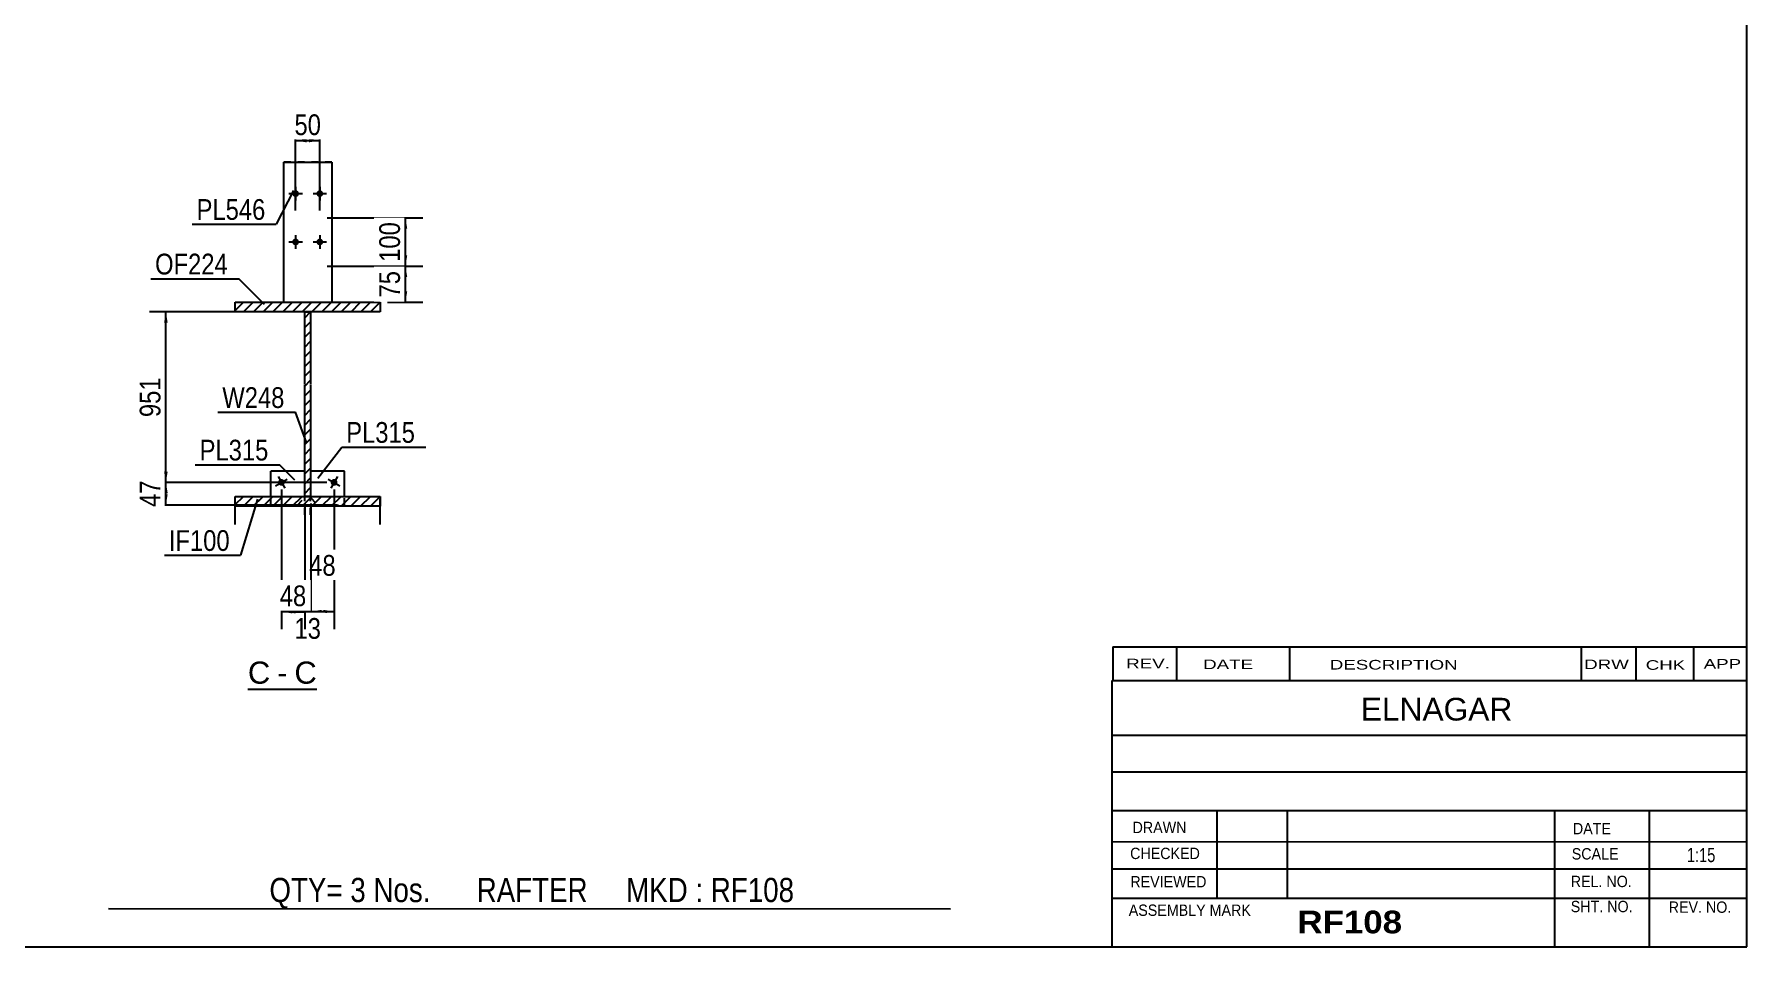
# Model space of a CAD drawing. Header units: millimetres. Extents: x -351 to 51, y -184 to 93.
# Drawn here: x -185.3 to 51, y -184 to -58 of the extents above; entities that cross this region are included whole.
import ezdxf

# ---------------------------------------------------------------- set-up
doc = ezdxf.new("R2010")
doc.units = ezdxf.units.MM
doc.linetypes.add('DXK_LINE_DOT1', pattern=[1.8814, 0.9407, -0.9407])
doc.styles.add('Arial', font='ARIAL.TTF', dxfattribs={"height": 0.2})
doc.styles.add('Arial Bold', font='ARIALBD.TTF', dxfattribs={"height": 0.2})
doc.styles.add('Arial Narrow', font='ARIALN.TTF', dxfattribs={"height": 0.2})

# ---------------------------------------------------------------- blocks, each defined once
blk = doc.blocks.new('Unknown-623384917-1210')
at = {"color": 5, "linetype": 'Continuous'}
for p, q in [((51.03, -183.96), (51.03, 93.04)), ((-348.97, -183.96), (51.03, -183.96))]:
    blk.add_line(p, q, dxfattribs=at)
blk = doc.blocks.new('Unknown-623384917-14 - 2801')
at = {"color": 7, "linetype": 'Continuous'}
blk.add_line((-155.83, -148.41), (-146.33, -148.41), dxfattribs=at)
at = {"color": 0, "linetype": 'Continuous'}
blk.add_wipeout([(-152.75, -147.66), (-152.75, -144.46), (-155.83, -144.46), (-155.83, -147.66)], dxfattribs=at)
blk.add_wipeout([(-150.37, -147.66), (-150.37, -144.46), (-151.79, -144.46), (-151.79, -147.66)], dxfattribs=at)
at = {"color": 96, "linetype": 'Continuous', "style": 'Arial'}
blk.add_text('C', height=3.06, dxfattribs=at).set_placement((-155.83, -147.66))
at = {"color": 0, "linetype": 'Continuous'}
blk.add_wipeout([(-146.33, -147.66), (-146.33, -144.46), (-149.41, -144.46), (-149.41, -147.66)], dxfattribs=at)
at = {"color": 96, "linetype": 'Continuous', "style": 'Arial'}
for s, p in [('-', (-151.79, -147.66)), ('C', (-149.41, -147.66))]:
    blk.add_text(s, height=3.06, dxfattribs=at).set_placement(p)
blk = doc.blocks.new('Bolt-623384917-2827 - 2801')
at = {"linetype": 'Continuous'}
for points in [[(-148.77, -80.02, -1), (-149.71, -80.02, -1)], [(-145.44, -80.02, -1), (-146.37, -80.02, -1)], [(-148.77, -86.69, -1), (-149.71, -86.69, -1)], [(-145.44, -86.69, -1), (-146.37, -86.69, -1)]]:
    blk.add_hatch(color=3, dxfattribs=at).paths.add_polyline_path(points)
at = {"color": 3, "linetype": 'Continuous'}
for p, q in [((-150.17, -80.02), (-148.31, -80.02)), ((-149.24, -79.09), (-149.24, -80.95)), ((-146.84, -80.02), (-144.97, -80.02)), ((-145.91, -79.09), (-145.91, -80.95)), ((-150.17, -86.69), (-148.31, -86.69)), ((-149.24, -85.75), (-149.24, -87.62)), ((-146.84, -86.69), (-144.97, -86.69)), ((-145.91, -85.75), (-145.91, -87.62))]:
    blk.add_line(p, q, dxfattribs=at)
blk = doc.blocks.new('Part-623384917-2812 - 2801')
at = {"linetype": 'Continuous'}
h = blk.add_hatch(dxfattribs=at)
h.set_pattern_fill('', scale=0.3, style=0, pattern_type=0)
h.set_pattern_definition([(45, (-137.5722, -121.7956), (-0.67352, 0.67352), [])])
h.paths.add_polyline_path([(-137.57, -123.15), (-137.57, -121.8), (-157.57, -121.8), (-157.57, -123.15)])
at = {"color": 7, "linetype": 'DXK_LINE_DOT1'}
for p, q in [((-157.57, -123.15), (-157.57, -121.8)), ((-137.57, -123.15), (-137.57, -121.8))]:
    blk.add_line(p, q, dxfattribs=at)
at = {"color": 2, "linetype": 'Continuous'}
for p, q in [((-157.57, -123.15), (-157.57, -121.8)), ((-157.57, -121.8), (-137.57, -121.8)), ((-137.57, -121.8), (-137.57, -123.15)), ((-157.57, -125.68), (-157.57, -123.15)), ((-137.57, -123.15), (-157.57, -123.15)), ((-137.57, -125.68), (-137.57, -123.15))]:
    blk.add_line(p, q, dxfattribs=at)
blk = doc.blocks.new('Part-623384917-2818 - 2801')
at = {"linetype": 'Continuous'}
h = blk.add_hatch(dxfattribs=at)
h.set_pattern_fill('', scale=0.3, style=0, pattern_type=0)
h.set_pattern_definition([(45, (-147.1722, -96.3535), (-0.67352, 0.67352), [])])
h.paths.add_polyline_path([(-147.17, -121.8), (-147.17, -96.35), (-147.97, -96.35), (-147.97, -121.8)])
at = {"color": 2, "linetype": 'Continuous'}
for p, q in [((-147.97, -106.35), (-147.97, -96.35)), ((-147.97, -96.35), (-147.17, -96.35)), ((-147.17, -96.35), (-147.17, -106.35)), ((-147.97, -121.8), (-147.97, -106.45)), ((-147.17, -106.45), (-147.17, -121.8)), ((-147.17, -121.8), (-147.97, -121.8))]:
    blk.add_line(p, q, dxfattribs=at)
at = {"color": 7, "linetype": 'DXK_LINE_DOT1'}
for p, q in [((-147.97, -124.33), (-147.97, -121.8)), ((-147.17, -124.33), (-147.17, -121.8))]:
    blk.add_line(p, q, dxfattribs=at)
blk = doc.blocks.new('Part-623384917-2884 - 2801')
at = {"color": 2, "linetype": 'Continuous'}
for p, q in [((-142.49, -118.34), (-147.15, -118.34)), ((-147.15, -121.8), (-147.15, -118.34)), ((-142.49, -121.8), (-142.49, -118.34))]:
    blk.add_line(p, q, dxfattribs=at)
at = {"color": 7, "linetype": 'DXK_LINE_DOT1'}
for p, q in [((-142.49, -118.34), (-147.15, -118.34)), ((-147.15, -122.01), (-147.15, -121.8)), ((-147.15, -122.01), (-146.15, -123.01)), ((-142.49, -123.01), (-142.49, -121.8)), ((-146.15, -123.01), (-142.49, -123.01))]:
    blk.add_line(p, q, dxfattribs=at)
blk = doc.blocks.new('Part-623384917-2824 - 2801')
at = {"linetype": 'Continuous'}
h = blk.add_hatch(dxfattribs=at)
h.set_pattern_fill('', scale=0.3, style=0, pattern_type=0)
h.set_pattern_definition([(45, (-137.5722, -95.0202), (-0.67352, 0.67352), [])])
h.paths.add_polyline_path([(-137.57, -96.35), (-137.57, -95.02), (-157.57, -95.02), (-157.57, -96.35)])
at = {"color": 2, "linetype": 'Continuous'}
for p, q in [((-157.57, -96.35), (-157.57, -95.02)), ((-157.57, -95.02), (-137.57, -95.02)), ((-137.57, -96.35), (-157.57, -96.35)), ((-137.57, -95.02), (-137.57, -96.35))]:
    blk.add_line(p, q, dxfattribs=at)
blk = doc.blocks.new('Bolt-623384917-2848 - 2801')
at = {"linetype": 'Continuous'}
blk.add_hatch(color=3, dxfattribs=at).paths.add_polyline_path([(-150.8, -119.64, -1), (-151.61, -120.1, -1)])
at = {"color": 3, "linetype": 'Continuous'}
for p, q in [((-152.02, -120.33), (-150.39, -119.41)), ((-151.67, -119.06), (-150.75, -120.69))]:
    blk.add_line(p, q, dxfattribs=at)
blk = doc.blocks.new('Part-623384917-2879 - 2801')
at = {"color": 2, "linetype": 'Continuous'}
for p, q in [((-147.99, -118.34), (-152.66, -118.34)), ((-152.66, -121.8), (-152.66, -118.34)), ((-147.99, -121.8), (-147.99, -118.34))]:
    blk.add_line(p, q, dxfattribs=at)
at = {"color": 7, "linetype": 'DXK_LINE_DOT1'}
for p, q in [((-147.99, -118.34), (-152.66, -118.34)), ((-152.66, -123.01), (-152.66, -121.8)), ((-148.99, -123.01), (-147.99, -122.01)), ((-147.99, -122.01), (-147.99, -121.8)), ((-152.66, -123.01), (-148.99, -123.01))]:
    blk.add_line(p, q, dxfattribs=at)
blk = doc.blocks.new('Part-623384917-2892 - 2801')
at = {"color": 2, "linetype": 'Continuous'}
for p, q in [((-150.91, -75.69), (-150.91, -95.02)), ((-150.91, -75.69), (-144.24, -75.69)), ((-144.24, -75.69), (-144.24, -95.02))]:
    blk.add_line(p, q, dxfattribs=at)
at = {"color": 7, "linetype": 'DXK_LINE_DOT1'}
for p, q in [((-144.24, -75.69), (-150.91, -75.69)), ((-150.91, -95.02), (-144.24, -95.02))]:
    blk.add_line(p, q, dxfattribs=at)
blk = doc.blocks.new('Bolt-623384917-2897 - 2801')
at = {"linetype": 'Continuous'}
blk.add_hatch(color=3, dxfattribs=at).paths.add_polyline_path([(-143.53, -120.1, -1), (-144.34, -119.64, -1)])
at = {"color": 3, "linetype": 'Continuous'}
for p, q in [((-144.75, -119.41), (-143.13, -120.33)), ((-143.48, -119.06), (-144.4, -120.69))]:
    blk.add_line(p, q, dxfattribs=at)
blk = doc.blocks.new('StraightDimension-623384917-6732 - 2801')
at = {"linetype": 'Continuous'}
for points in [[(-145.65, -137.96), (-147.15, -137.71), (-145.65, -137.46)], [(-145.44, -137.46), (-143.94, -137.71), (-145.44, -137.96)]]:
    blk.add_hatch(color=7, dxfattribs=at).paths.add_polyline_path(points)
at = {"color": 7, "linetype": 'Continuous'}
for p, q in [((-147.15, -122.8), (-147.15, -140.11)), ((-143.94, -120.87), (-143.94, -140.11)), ((-147.15, -137.71), (-143.94, -137.71))]:
    blk.add_line(p, q, dxfattribs=at)
at = {"color": 0}
blk.add_wipeout([(-143.12, -133.36), (-143.12, -129.16), (-147.97, -129.16), (-147.97, -133.36)], dxfattribs=at)
at = {"color": 3, "style": 'Arial Narrow'}
blk.add_text('48', height=2.863, dxfattribs=at).set_placement((-147.37, -132.76))
blk = doc.blocks.new('StraightDimension-623384917-2956 - 2801')
at = {"linetype": 'Continuous'}
for points in [[(-147.74, -72.94), (-149.24, -72.69), (-147.74, -72.44)], [(-147.41, -72.44), (-145.91, -72.69), (-147.41, -72.94)]]:
    blk.add_hatch(color=7, dxfattribs=at).paths.add_polyline_path(points)
at = {"color": 7, "linetype": 'Continuous'}
for p, q in [((-149.24, -82.35), (-149.24, -70.44)), ((-145.91, -82.35), (-145.91, -70.44)), ((-149.24, -72.69), (-145.91, -72.69))]:
    blk.add_line(p, q, dxfattribs=at)
at = {"color": 0}
blk.add_wipeout([(-145.14, -72.54), (-145.14, -68.34), (-150, -68.34), (-150, -72.54)], dxfattribs=at)
at = {"color": 3, "style": 'Arial Narrow'}
blk.add_text('50', height=2.863, dxfattribs=at).set_placement((-149.4, -71.94))
blk = doc.blocks.new('StraightDimension-623384917-2935 - 2801')
at = {"linetype": 'Continuous'}
for points in [[(-134.34, -84.85), (-134.09, -83.35), (-133.84, -84.85)], [(-133.84, -88.52), (-134.09, -90.02), (-134.34, -88.52)]]:
    blk.add_hatch(color=7, dxfattribs=at).paths.add_polyline_path(points)
at = {"color": 7, "linetype": 'Continuous'}
for p, q in [((-144.91, -83.35), (-131.69, -83.35)), ((-134.09, -90.02), (-134.09, -83.35)), ((-144.91, -90.02), (-131.69, -90.02))]:
    blk.add_line(p, q, dxfattribs=at)
at = {"color": 0}
blk.add_wipeout([(-134.24, -83.34), (-138.44, -83.34), (-138.44, -90.03), (-134.24, -90.03)], dxfattribs=at)
at = {"color": 3, "style": 'Arial Narrow'}
blk.add_text('100', height=2.863, rotation=90.0002, dxfattribs=at).set_placement((-134.84, -89.43))
blk = doc.blocks.new('StraightDimension-623384917-2945 - 2801')
at = {"linetype": 'Continuous'}
for points in [[(-134.34, -91.52), (-134.09, -90.02), (-133.84, -91.52)], [(-133.84, -93.52), (-134.09, -95.02), (-134.34, -93.52)]]:
    blk.add_hatch(color=7, dxfattribs=at).paths.add_polyline_path(points)
at = {"color": 7, "linetype": 'Continuous'}
for p, q in [((-144.91, -90.02), (-131.69, -90.02)), ((-134.09, -95.02), (-134.09, -90.02)), ((-136.57, -95.02), (-131.69, -95.02))]:
    blk.add_line(p, q, dxfattribs=at)
at = {"color": 0}
blk.add_wipeout([(-134.24, -90.09), (-138.44, -90.09), (-138.44, -94.95), (-134.24, -94.95)], dxfattribs=at)
at = {"color": 3, "style": 'Arial Narrow'}
blk.add_text('75', height=2.863, rotation=90.0002, dxfattribs=at).set_placement((-134.84, -94.35))
blk = doc.blocks.new('StraightDimension-623384917-6705 - 2801')
at = {"linetype": 'Continuous'}
for points in [[(-167.4, -97.85), (-167.15, -96.35), (-166.9, -97.85)], [(-166.9, -118.37), (-167.15, -119.87), (-167.4, -118.37)]]:
    blk.add_hatch(color=7, dxfattribs=at).paths.add_polyline_path(points)
at = {"color": 7, "linetype": 'Continuous'}
for p, q in [((-138.57, -96.35), (-169.4, -96.35)), ((-167.15, -119.87), (-167.15, -96.35)), ((-144.94, -119.87), (-169.4, -119.87))]:
    blk.add_line(p, q, dxfattribs=at)
at = {"color": 0}
blk.add_wipeout([(-167.3, -104.77), (-171.5, -104.77), (-171.5, -111.46), (-167.3, -111.46)], dxfattribs=at)
at = {"color": 3, "style": 'Arial Narrow'}
blk.add_text('951', height=2.863, rotation=90.0002, dxfattribs=at).set_placement((-167.9, -110.86))
blk = doc.blocks.new('StraightDimension-623384917-6706 - 2801')
at = {"linetype": 'Continuous'}
for points in [[(-167.4, -121.37), (-167.15, -119.87), (-166.9, -121.37)], [(-166.9, -121.51), (-167.15, -123.01), (-167.4, -121.51)]]:
    blk.add_hatch(color=7, dxfattribs=at).paths.add_polyline_path(points)
at = {"color": 7, "linetype": 'Continuous'}
for p, q in [((-144.94, -119.87), (-169.4, -119.87)), ((-167.15, -123.01), (-167.15, -119.87)), ((-143.49, -123.01), (-169.4, -123.01))]:
    blk.add_line(p, q, dxfattribs=at)
at = {"color": 0}
blk.add_wipeout([(-167.3, -119.01), (-171.5, -119.01), (-171.5, -123.87), (-167.3, -123.87)], dxfattribs=at)
at = {"color": 3, "style": 'Arial Narrow'}
blk.add_text('47', height=2.863, rotation=90.0002, dxfattribs=at).set_placement((-167.9, -123.27))
blk = doc.blocks.new('StraightDimension-623384917-6733 - 2801')
at = {"linetype": 'Continuous'}
for points in [[(-149.49, -137.46), (-147.99, -137.71), (-149.49, -137.96)], [(-145.65, -137.96), (-147.15, -137.71), (-145.65, -137.46)]]:
    blk.add_hatch(color=7, dxfattribs=at).paths.add_polyline_path(points)
at = {"color": 7, "linetype": 'Continuous'}
for p, q in [((-147.99, -122.8), (-147.99, -139.96)), ((-147.15, -122.8), (-147.15, -139.96)), ((-147.99, -137.71), (-147.15, -137.71))]:
    blk.add_line(p, q, dxfattribs=at)
at = {"color": 0}
blk.add_wipeout([(-145.14, -142.06), (-145.14, -137.86), (-150, -137.86), (-150, -142.06)], dxfattribs=at)
at = {"color": 3, "style": 'Arial Narrow'}
blk.add_text('13', height=2.863, dxfattribs=at).set_placement((-149.4, -141.46))
blk = doc.blocks.new('StraightDimension-623384917-6734 - 2801')
at = {"linetype": 'Continuous'}
for points in [[(-149.71, -137.96), (-151.21, -137.71), (-149.71, -137.46)], [(-149.49, -137.46), (-147.99, -137.71), (-149.49, -137.96)]]:
    blk.add_hatch(color=7, dxfattribs=at).paths.add_polyline_path(points)
at = {"color": 7, "linetype": 'Continuous'}
for p, q in [((-151.21, -120.87), (-151.21, -140.11)), ((-147.99, -122.8), (-147.99, -140.11)), ((-151.21, -137.71), (-147.99, -137.71))]:
    blk.add_line(p, q, dxfattribs=at)
at = {"color": 0}
blk.add_wipeout([(-147.17, -137.56), (-147.17, -133.36), (-152.03, -133.36), (-152.03, -137.56)], dxfattribs=at)
at = {"color": 3, "style": 'Arial Narrow'}
blk.add_text('48', height=2.863, dxfattribs=at).set_placement((-151.43, -136.96))
blk = doc.blocks.new('CBS_REVISION-623384917-7800')
at = {"color": 7, "linetype": 'Continuous'}
for p, q in [((-36.47, -142.58), (51.02, -142.58)), ((-36.47, -142.58), (-36.47, -147.21)), ((-27.68, -142.58), (-27.68, -147.21)), ((-12.08, -142.58), (-12.08, -147.15)), ((28.17, -142.58), (28.17, -147.21)), ((35.71, -142.58), (35.71, -147.21)), ((43.66, -142.58), (43.66, -147.21)), ((-36.47, -147.21), (51.02, -147.21))]:
    blk.add_line(p, q, dxfattribs=at)
at = {"color": 7, "style": 'Arial Narrow', "width": 1.7}
for s, height, p in [('REV.', 1.326, (-34.61, -145.54)), ('DATE', 1.326, (-23.99, -145.65)), ('DESCRIPTION', 1.3257, (-6.51, -145.7)), ('DRW', 1.326, (28.6, -145.65)), ('CHK', 1.326, (37.09, -145.74)), ('APP', 1.326, (45.09, -145.58))]:
    blk.add_text(s, height=height, dxfattribs=at).set_placement(p)
blk = doc.blocks.new('CBS_CALLOFF-623384917-7798')
at = {"color": 7, "linetype": 'Continuous'}
blk.add_line((-175.09, -178.69), (-58.86, -178.71), dxfattribs=at)
at = {"color": 3, "linetype": 'Continuous', "style": 'Arial Narrow'}
blk.add_text('QTY= 3 Nos.      RAFTER     MKD : RF108', height=3.3405, dxfattribs=at).set_placement((-152.86, -177.8))
blk = doc.blocks.new('CBS_NAME_BLOG-623384917-7799')
at = {"color": 7, "linetype": 'Continuous'}
for p, q in [((-36.56, -147.21), (50.96, -147.21)), ((-36.56, -183.92), (-36.56, -147.21)), ((-36.56, -154.75), (50.96, -154.75)), ((-36.49, -159.8), (51.03, -159.8)), ((-36.56, -165.17), (50.96, -165.17)), ((-22.04, -177.28), (-22.04, -165.18)), ((-12.35, -177.26), (-12.35, -165.19)), ((24.56, -183.92), (24.56, -165.19)), ((37.62, -183.92), (37.62, -165.18)), ((-36.55, -169.47), (51.03, -169.45)), ((-36.56, -173.22), (50.96, -173.22)), ((-36.56, -177.26), (50.96, -177.26)), ((-36.56, -183.96), (51.03, -183.96))]:
    blk.add_line(p, q, dxfattribs=at)
at = {"color": 3, "linetype": 'Continuous', "style": 'Arial'}
blk.add_text('ELNAGAR', height=3.133, dxfattribs=at).set_placement((-2.24, -152.74))
at = {"color": 3, "linetype": 'Continuous'}
for s, height, style, width, p in [('DRAWN', 1.566, 'Arial', 0.9, (-33.73, -168.28)), ('DATE', 1.566, 'Arial', 0.9, (27.04, -168.44)), ('CHECKED', 1.566, 'Arial', 0.9, (-34.07, -171.86)), ('SCALE', 1.566, 'Arial', 0.9, (26.88, -171.92)), ('1:15', 1.957, 'Arial Narrow', 0.9, (42.77, -172.28)), ('REVIEWED', 1.566, 'Arial', 0.9, (-34.04, -175.77)), ('REL. NO.', 1.566, 'Arial', 0.9, (26.74, -175.73)), ('ASSEMBLY MARK', 1.5663, 'Arial', 0.9, (-34.26, -179.7)), ('RF108', 3.131, 'Arial Bold', 1.1, (-10.98, -182.11)), ('SHT. NO.', 1.566, 'Arial', 0.9, (26.74, -179.19)), ('REV. NO.', 1.566, 'Arial', 0.9, (40.26, -179.28))]:
    blk.add_text(s, height=height, dxfattribs=dict(at, style=style, width=width)).set_placement(p)
blk = doc.blocks.new('Mark-623384917-2875 - 2801')
at = {"color": 7, "linetype": 'Continuous'}
blk.add_line((-149.35, -119.58), (-151.49, -117.45), dxfattribs=at)
at = {"color": 0}
blk.add_wipeout([(-152.99, -116.85), (-152.99, -113.85), (-162.49, -113.85), (-162.49, -116.85)], dxfattribs=at)
blk.add_wipeout([(-152.99, -116.85), (-152.99, -113.85), (-162.49, -113.85), (-162.49, -116.85)], dxfattribs=at)
at = {"color": 7, "linetype": 'Continuous'}
blk.add_line((-163.09, -117.45), (-151.49, -117.45), dxfattribs=at)
at = {"color": 3, "style": 'Arial Narrow'}
blk.add_text('PL315', height=2.863, dxfattribs=at).set_placement((-162.49, -116.85))
blk = doc.blocks.new('Mark-623384917-2808 - 2801')
at = {"color": 7, "linetype": 'Continuous'}
blk.add_line((-154.5, -122.21), (-156.83, -129.93), dxfattribs=at)
at = {"color": 0}
blk.add_wipeout([(-158.33, -129.33), (-158.33, -126.33), (-166.74, -126.33), (-166.74, -129.33)], dxfattribs=at)
blk.add_wipeout([(-158.33, -129.33), (-158.33, -126.33), (-166.74, -126.33), (-166.74, -129.33)], dxfattribs=at)
at = {"color": 7, "linetype": 'Continuous'}
blk.add_line((-167.34, -129.93), (-156.83, -129.93), dxfattribs=at)
at = {"color": 3, "style": 'Arial Narrow'}
blk.add_text('IF100', height=2.863, dxfattribs=at).set_placement((-166.74, -129.33))
blk = doc.blocks.new('Mark-623384917-2814 - 2801')
at = {"color": 7, "linetype": 'Continuous'}
blk.add_line((-147.73, -114.36), (-149.27, -110.2), dxfattribs=at)
at = {"color": 0}
blk.add_wipeout([(-150.77, -109.6), (-150.77, -106.6), (-159.36, -106.6), (-159.36, -109.6)], dxfattribs=at)
blk.add_wipeout([(-150.77, -109.6), (-150.77, -106.6), (-159.36, -106.6), (-159.36, -109.6)], dxfattribs=at)
at = {"color": 7, "linetype": 'Continuous'}
blk.add_line((-159.96, -110.2), (-149.27, -110.2), dxfattribs=at)
at = {"color": 3, "style": 'Arial Narrow'}
blk.add_text('W248', height=2.863, dxfattribs=at).set_placement((-159.36, -109.6))
blk = doc.blocks.new('Mark-623384917-2820 - 2801')
at = {"color": 7, "linetype": 'Continuous'}
blk.add_line((-153.55, -95.31), (-157.09, -91.77), dxfattribs=at)
at = {"color": 0}
blk.add_wipeout([(-158.59, -91.17), (-158.59, -88.17), (-168.64, -88.17), (-168.64, -91.17)], dxfattribs=at)
blk.add_wipeout([(-158.59, -91.17), (-158.59, -88.17), (-168.64, -88.17), (-168.64, -91.17)], dxfattribs=at)
at = {"color": 7, "linetype": 'Continuous'}
blk.add_line((-169.24, -91.77), (-157.09, -91.77), dxfattribs=at)
at = {"color": 3, "style": 'Arial Narrow'}
blk.add_text('OF224', height=2.863, dxfattribs=at).set_placement((-168.64, -91.17))
blk = doc.blocks.new('Mark-623384917-2888 - 2801')
at = {"color": 7, "linetype": 'Continuous'}
blk.add_line((-149.55, -79.57), (-151.91, -84.24), dxfattribs=at)
at = {"color": 0}
blk.add_wipeout([(-153.41, -83.64), (-153.41, -80.64), (-162.91, -80.64), (-162.91, -83.64)], dxfattribs=at)
blk.add_wipeout([(-153.41, -83.64), (-153.41, -80.64), (-162.91, -80.64), (-162.91, -83.64)], dxfattribs=at)
at = {"color": 7, "linetype": 'Continuous'}
blk.add_line((-163.51, -84.24), (-151.91, -84.24), dxfattribs=at)
at = {"color": 3, "style": 'Arial Narrow'}
blk.add_text('PL546', height=2.863, dxfattribs=at).set_placement((-162.91, -83.64))
blk = doc.blocks.new('Mark-623384917-2880 - 2801')
at = {"color": 0}
blk.add_wipeout([(-132.76, -114.41), (-132.76, -111.41), (-142.26, -111.41), (-142.26, -114.41)], dxfattribs=at)
blk.add_wipeout([(-132.76, -114.41), (-132.76, -111.41), (-142.26, -111.41), (-142.26, -114.41)], dxfattribs=at)
at = {"color": 7, "linetype": 'Continuous'}
for p, q in [((-146.2, -119.29), (-142.86, -115.01)), ((-142.86, -115.01), (-131.26, -115.01))]:
    blk.add_line(p, q, dxfattribs=at)
at = {"color": 3, "style": 'Arial Narrow'}
blk.add_text('PL315', height=2.863, dxfattribs=at).set_placement((-142.26, -114.41))

msp = doc.modelspace()

# ---------------------------------------------------------------- block references
for name in ['Unknown-623384917-1210', 'Part-623384917-2892 - 2801', 'Bolt-623384917-2827 - 2801', 'Part-623384917-2824 - 2801', 'Part-623384917-2818 - 2801', 'Part-623384917-2879 - 2801', 'Bolt-623384917-2848 - 2801', 'Part-623384917-2884 - 2801', 'Bolt-623384917-2897 - 2801', 'Part-623384917-2812 - 2801', 'CBS_REVISION-623384917-7800', 'CBS_NAME_BLOG-623384917-7799', 'CBS_CALLOFF-623384917-7798']:
    msp.add_blockref(name, (0, 0))

# ---------------------------------------------------------------- next in the draw order: block references
for name in ['StraightDimension-623384917-2956 - 2801', 'StraightDimension-623384917-6732 - 2801', 'Unknown-623384917-14 - 2801']:
    msp.add_blockref(name, (0, 0))

# ---------------------------------------------------------------- next in the draw order: block references
for name in ['Mark-623384917-2888 - 2801', 'StraightDimension-623384917-2935 - 2801', 'StraightDimension-623384917-6705 - 2801']:
    msp.add_blockref(name, (0, 0))

# ---------------------------------------------------------------- next in the draw order: block references
for name in ['Mark-623384917-2820 - 2801', 'StraightDimension-623384917-2945 - 2801', 'StraightDimension-623384917-6706 - 2801']:
    msp.add_blockref(name, (0, 0))

# ---------------------------------------------------------------- next in the draw order: block references
for name in ['Mark-623384917-2880 - 2801', 'Mark-623384917-2875 - 2801', 'Mark-623384917-2808 - 2801', 'StraightDimension-623384917-6733 - 2801']:
    msp.add_blockref(name, (0, 0))

# ---------------------------------------------------------------- next in the draw order: block references
for name in ['Mark-623384917-2814 - 2801', 'StraightDimension-623384917-6734 - 2801']:
    msp.add_blockref(name, (0, 0))

doc.saveas('drawing.dxf')
